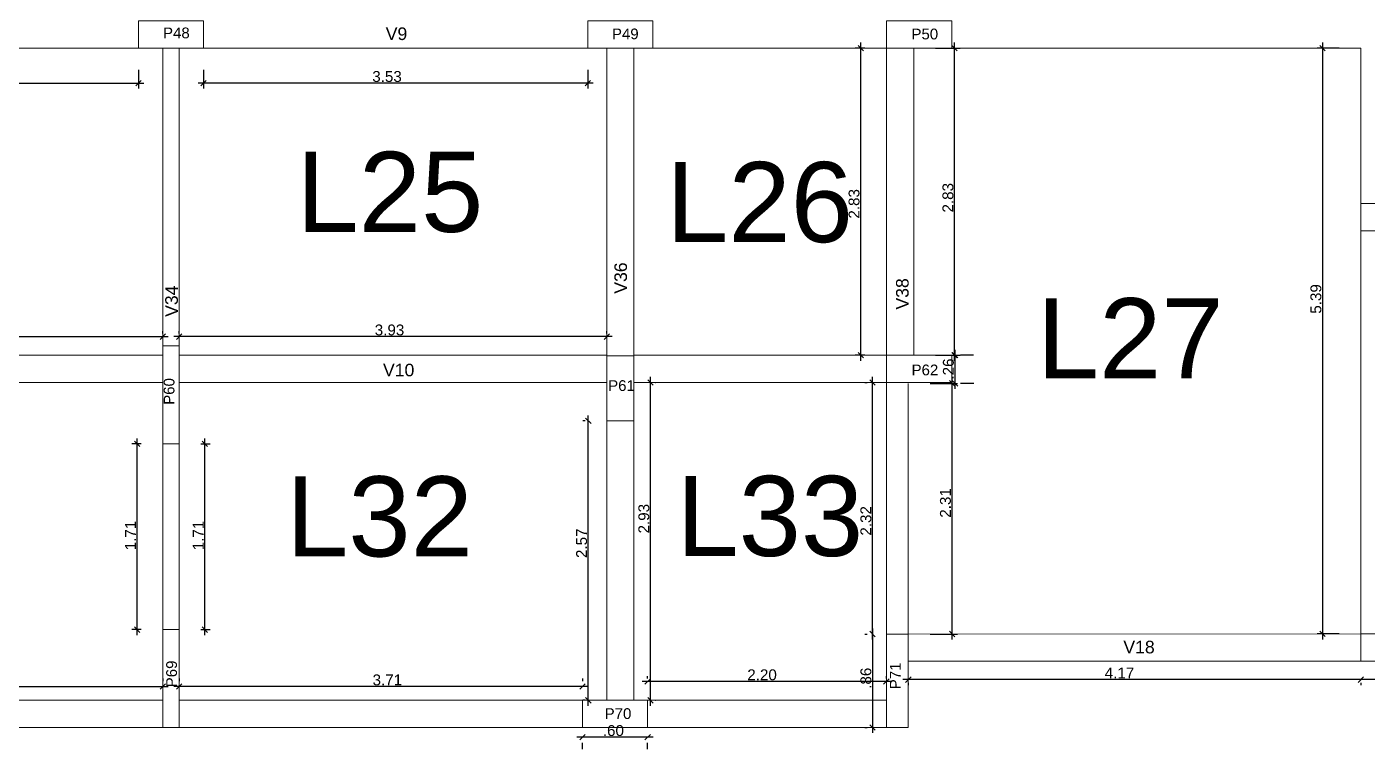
# Model space of a CAD drawing. Header units: millimetres. Extents: x 2878 to 6301, y 540 to 1980.
# Drawn here: x 2931.56 to 2943.89, y 707.39 to 714.03 of the extents above; entities that cross this region are included whole.
import ezdxf

# ---------------------------------------------------------------- set-up
doc = ezdxf.new("R2010")
doc.units = ezdxf.units.MM
doc.header["$LTSCALE"] = 4
for name, color, linetype, lineweight in [('ALVENARIA', 4, 'Continuous', 20), ('COTAS', 35, 'Continuous', 5), ('PILAR', 1, 'Continuous', 5)]:
    doc.layers.add(name, color=color, linetype=linetype, lineweight=lineweight)
doc.styles.get("Standard").update_dxf_attribs({"font": 'arial.ttf'})
doc.dimstyles.new('ISO-25', dxfattribs={"dimscale": 0, "dimtxt": 0.1, "dimasz": 0.05, "dimexe": 0.05, "dimexo": 0.2, "dimgap": 0.01, "dimtad": 1, "dimzin": 4, "dimdsep": 46, "dimtxsty": 'Standard', "dimblk": 'OBLIQUE', "dimcen": 0.1, "dimdle": 0.05, "dimclrt": 256, "dimadec": 0, "dimazin": 0, "dimtfac": 1, "dimtix": 1, "dimtofl": 0, "dimtmove": 0, "dimatfit": 3, "dimfxl": 1, "dimtfillclr": 256, "dimarcsym": 0})

# ---------------------------------------------------------------- blocks, each defined once
blk = doc.blocks.new('_Oblique')
at = {"color": 0, "linetype": 'ByBlock', "lineweight": -2}
blk.add_line((-0.5, -0.5), (0.5, 0.5), dxfattribs=at)
blk = doc.blocks.new('*D387')
at = {"layer": 'COTAS', "color": 0, "lineweight": -2, "transparency": 16777216}
for p, q in [((2928.877, 711.21), (2928.877, 711.231)), ((2932.812, 711.21), (2932.812, 711.231)), ((2928.827, 711.181), (2932.862, 711.181))]:
    blk.add_line(p, q, dxfattribs=at)
at = {"layer": 'Defpoints', "color": 0, "transparency": 16777216}
for p in [(2932.812, 711.181), (2928.877, 711.01), (2932.812, 711.01)]:
    blk.add_point(p, dxfattribs=at)
at = {"layer": 'COTAS', "color": 0, "lineweight": -2, "transparency": 16777216, "xscale": 0.05, "yscale": 0.05, "zscale": 0.05, "rotation": 180}
blk.add_blockref('_Oblique', (2928.877, 711.181), dxfattribs=at)
at = {"layer": 'COTAS', "color": 0, "lineweight": -2, "transparency": 16777216, "xscale": 0.05, "yscale": 0.05, "zscale": 0.05}
blk.add_blockref('_Oblique', (2932.812, 711.181), dxfattribs=at)
at = {"layer": 'COTAS', "transparency": 16777216, "insert": (2930.876, 711.242), "char_height": 0.1, "attachment_point": 5}
blk.add_mtext('3.93', dxfattribs=at)
blk = doc.blocks.new('*D388')
at = {"layer": 'COTAS', "color": 0, "lineweight": -2, "transparency": 16777216}
for p, q in [((2929.053, 713.636), (2929.053, 713.463)), ((2932.587, 713.636), (2932.587, 713.463)), ((2929.003, 713.513), (2932.637, 713.513))]:
    blk.add_line(p, q, dxfattribs=at)
at = {"layer": 'Defpoints', "color": 0, "transparency": 16777216}
for p in [(2929.053, 713.836), (2932.587, 713.836), (2932.587, 713.513)]:
    blk.add_point(p, dxfattribs=at)
at = {"layer": 'COTAS', "color": 0, "lineweight": -2, "transparency": 16777216, "xscale": 0.05, "yscale": 0.05, "zscale": 0.05, "rotation": 180}
blk.add_blockref('_Oblique', (2929.053, 713.513), dxfattribs=at)
at = {"layer": 'COTAS', "color": 0, "lineweight": -2, "transparency": 16777216, "xscale": 0.05, "yscale": 0.05, "zscale": 0.05}
blk.add_blockref('_Oblique', (2932.587, 713.513), dxfattribs=at)
at = {"layer": 'COTAS', "transparency": 16777216, "insert": (2930.899, 713.574), "char_height": 0.1, "attachment_point": 5}
blk.add_mtext('3.53', dxfattribs=at)
blk = doc.blocks.new('*D389')
at = {"layer": 'COTAS', "color": 0, "lineweight": -2, "transparency": 16777216}
for p, q in [((2929.101, 708.035), (2929.101, 708.011)), ((2932.812, 708.035), (2932.812, 708.011)), ((2929.051, 707.961), (2932.862, 707.961))]:
    blk.add_line(p, q, dxfattribs=at)
at = {"layer": 'Defpoints', "color": 0, "transparency": 16777216}
for p in [(2932.812, 707.961), (2929.101, 707.835), (2932.812, 707.835)]:
    blk.add_point(p, dxfattribs=at)
at = {"layer": 'COTAS', "color": 0, "lineweight": -2, "transparency": 16777216, "xscale": 0.05, "yscale": 0.05, "zscale": 0.05, "rotation": 180}
blk.add_blockref('_Oblique', (2929.101, 707.961), dxfattribs=at)
at = {"layer": 'COTAS', "color": 0, "lineweight": -2, "transparency": 16777216, "xscale": 0.05, "yscale": 0.05, "zscale": 0.05}
blk.add_blockref('_Oblique', (2932.812, 707.961), dxfattribs=at)
at = {"layer": 'COTAS', "transparency": 16777216, "insert": (2930.896, 708.022), "char_height": 0.1, "attachment_point": 5}
blk.add_mtext('3.71', dxfattribs=at)
blk = doc.blocks.new('*D390')
at = {"layer": 'COTAS', "color": 0, "lineweight": -2, "transparency": 16777216}
for p, q in [((2932.576, 708.435), (2932.576, 710.245)), ((2932.612, 710.195), (2932.526, 710.195)), ((2932.612, 708.485), (2932.526, 708.485))]:
    blk.add_line(p, q, dxfattribs=at)
at = {"layer": 'Defpoints', "color": 0, "transparency": 16777216}
for p in [(2932.576, 710.195), (2932.812, 710.195), (2932.812, 708.485)]:
    blk.add_point(p, dxfattribs=at)
at = {"layer": 'COTAS', "color": 0, "lineweight": -2, "transparency": 16777216, "xscale": 0.05, "yscale": 0.05, "zscale": 0.05}
for p, rotation in [((2932.576, 710.195), 90), ((2932.576, 708.485), 270)]:
    blk.add_blockref('_Oblique', p, dxfattribs=dict(at, rotation=rotation))
at = {"layer": 'COTAS', "transparency": 16777216, "insert": (2932.515, 709.351), "char_height": 0.1, "attachment_point": 5, "rotation": 90}
blk.add_mtext('1.71', dxfattribs=at)
blk = doc.blocks.new('PILAR')
at = {"layer": 'PILAR', "ltscale": 0.01}
blk.add_lwpolyline([(-0.15, 0), (0.1, 0), (0.1, -0.6), (-0.15, -0.6)], close=True, dxfattribs=at)
blk = doc.blocks.new('*D448')
at = {"layer": 'COTAS', "color": 0, "lineweight": -2, "transparency": 16777216}
for p, q in [((2944.487, 708.025), (2943.787, 708.025)), ((2943.837, 707.996), (2943.837, 707.975)), ((2944.437, 707.996), (2944.437, 707.975))]:
    blk.add_line(p, q, dxfattribs=at)
at = {"layer": 'Defpoints', "color": 0, "transparency": 16777216}
for p in [(2943.837, 708.196), (2944.437, 708.196), (2943.837, 708.025)]:
    blk.add_point(p, dxfattribs=at)
at = {"layer": 'COTAS', "color": 0, "lineweight": -2, "transparency": 16777216, "xscale": 0.05, "yscale": 0.05, "zscale": 0.05, "rotation": 180}
blk.add_blockref('_Oblique', (2943.837, 708.025), dxfattribs=at)
at = {"layer": 'COTAS', "color": 0, "lineweight": -2, "transparency": 16777216, "xscale": 0.05, "yscale": 0.05, "zscale": 0.05}
blk.add_blockref('_Oblique', (2944.437, 708.025), dxfattribs=at)
at = {"layer": 'COTAS', "transparency": 16777216, "insert": (2944.151, 708.086), "char_height": 0.1, "attachment_point": 5}
blk.add_mtext('.60', dxfattribs=at)
blk = doc.blocks.new('*D449')
at = {"layer": 'COTAS', "color": 0, "lineweight": -2, "transparency": 16777216}
for p, q in [((2943.637, 713.836), (2943.434, 713.836)), ((2943.484, 713.886), (2943.484, 708.396)), ((2943.637, 708.446), (2943.434, 708.446))]:
    blk.add_line(p, q, dxfattribs=at)
at = {"layer": 'Defpoints', "color": 0, "transparency": 16777216}
for p in [(2943.837, 713.836), (2943.484, 708.446), (2943.837, 708.446)]:
    blk.add_point(p, dxfattribs=at)
at = {"layer": 'COTAS', "color": 0, "lineweight": -2, "transparency": 16777216, "xscale": 0.05, "yscale": 0.05, "zscale": 0.05}
for p, rotation in [((2943.484, 713.836), 90), ((2943.484, 708.446), 270)]:
    blk.add_blockref('_Oblique', p, dxfattribs=dict(at, rotation=rotation))
at = {"layer": 'COTAS', "transparency": 16777216, "insert": (2943.423, 711.528), "char_height": 0.1, "attachment_point": 5, "rotation": 90}
blk.add_mtext('5.39', dxfattribs=at)
blk = doc.blocks.new('*D450')
at = {"layer": 'COTAS', "color": 0, "lineweight": -2, "transparency": 16777216}
for p, q in [((2943.887, 708.025), (2939.622, 708.025)), ((2939.672, 707.995), (2939.672, 707.975)), ((2943.837, 707.996), (2943.837, 707.975))]:
    blk.add_line(p, q, dxfattribs=at)
at = {"layer": 'Defpoints', "color": 0, "transparency": 16777216}
for p in [(2939.672, 708.195), (2943.837, 708.196), (2939.672, 708.025)]:
    blk.add_point(p, dxfattribs=at)
at = {"layer": 'COTAS', "color": 0, "lineweight": -2, "transparency": 16777216, "xscale": 0.05, "yscale": 0.05, "zscale": 0.05, "rotation": 180}
blk.add_blockref('_Oblique', (2939.672, 708.025), dxfattribs=at)
at = {"layer": 'COTAS', "color": 0, "lineweight": -2, "transparency": 16777216, "xscale": 0.05, "yscale": 0.05, "zscale": 0.05}
blk.add_blockref('_Oblique', (2943.837, 708.025), dxfattribs=at)
at = {"layer": 'COTAS', "transparency": 16777216, "insert": (2941.615, 708.086), "char_height": 0.1, "attachment_point": 5}
blk.add_mtext('4.17', dxfattribs=at)
blk = doc.blocks.new('*D451')
at = {"layer": 'COTAS', "color": 0, "lineweight": -2, "transparency": 16777216}
for p, q in [((2939.872, 710.751), (2940.125, 710.751)), ((2940.075, 708.395), (2940.075, 710.801)), ((2939.872, 708.445), (2940.125, 708.445))]:
    blk.add_line(p, q, dxfattribs=at)
at = {"layer": 'Defpoints', "color": 0, "transparency": 16777216}
for p in [(2939.672, 710.751), (2940.075, 710.751), (2939.672, 708.445)]:
    blk.add_point(p, dxfattribs=at)
at = {"layer": 'COTAS', "color": 0, "lineweight": -2, "transparency": 16777216, "xscale": 0.05, "yscale": 0.05, "zscale": 0.05}
for p, rotation in [((2940.075, 710.751), 90), ((2940.075, 708.445), 270)]:
    blk.add_blockref('_Oblique', p, dxfattribs=dict(at, rotation=rotation))
at = {"layer": 'COTAS', "transparency": 16777216, "insert": (2940.014, 709.651), "char_height": 0.1, "attachment_point": 5, "rotation": 90}
blk.add_mtext('2.31', dxfattribs=at)
blk = doc.blocks.new('*D452')
at = {"layer": 'COTAS', "color": 0, "lineweight": -2, "transparency": 16777216}
for p, q in [((2940.102, 710.701), (2940.102, 711.06)), ((2940.272, 711.01), (2940.152, 711.01)), ((2940.275, 710.751), (2940.152, 710.751))]:
    blk.add_line(p, q, dxfattribs=at)
at = {"layer": 'Defpoints', "color": 0, "transparency": 16777216}
for p in [(2940.072, 711.01), (2940.102, 711.01), (2940.075, 710.751)]:
    blk.add_point(p, dxfattribs=at)
at = {"layer": 'COTAS', "color": 0, "lineweight": -2, "transparency": 16777216, "xscale": 0.05, "yscale": 0.05, "zscale": 0.05}
for p, rotation in [((2940.102, 711.01), 90), ((2940.102, 710.751), 270)]:
    blk.add_blockref('_Oblique', p, dxfattribs=dict(at, rotation=rotation))
at = {"layer": 'COTAS', "transparency": 16777216, "insert": (2940.041, 710.883), "char_height": 0.1, "attachment_point": 5, "rotation": 90}
blk.add_mtext('.26', dxfattribs=at)
blk = doc.blocks.new('*D453')
at = {"layer": 'COTAS', "color": 0, "lineweight": -2, "transparency": 16777216}
for p, q in [((2939.922, 713.836), (2940.148, 713.836)), ((2940.098, 710.96), (2940.098, 713.886)), ((2939.922, 711.01), (2940.148, 711.01))]:
    blk.add_line(p, q, dxfattribs=at)
at = {"layer": 'Defpoints', "color": 0, "transparency": 16777216}
for p in [(2939.722, 713.836), (2940.098, 713.836), (2939.722, 711.01)]:
    blk.add_point(p, dxfattribs=at)
at = {"layer": 'COTAS', "color": 0, "lineweight": -2, "transparency": 16777216, "xscale": 0.05, "yscale": 0.05, "zscale": 0.05}
for p, rotation in [((2940.098, 713.836), 90), ((2940.098, 711.01), 270)]:
    blk.add_blockref('_Oblique', p, dxfattribs=dict(at, rotation=rotation))
at = {"layer": 'COTAS', "transparency": 16777216, "insert": (2940.037, 712.459), "char_height": 0.1, "attachment_point": 5, "rotation": 90}
blk.add_mtext('2.83', dxfattribs=at)
blk = doc.blocks.new('*D454')
at = {"layer": 'COTAS', "color": 0, "lineweight": -2, "transparency": 16777216}
for p, q in [((2939.272, 713.836), (2939.184, 713.836)), ((2939.234, 710.96), (2939.234, 713.886)), ((2939.272, 711.01), (2939.184, 711.01))]:
    blk.add_line(p, q, dxfattribs=at)
at = {"layer": 'Defpoints', "color": 0, "transparency": 16777216}
for p in [(2939.234, 713.836), (2939.472, 713.836), (2939.472, 711.01)]:
    blk.add_point(p, dxfattribs=at)
at = {"layer": 'COTAS', "color": 0, "lineweight": -2, "transparency": 16777216, "xscale": 0.05, "yscale": 0.05, "zscale": 0.05}
for p, rotation in [((2939.234, 713.836), 90), ((2939.234, 711.01), 270)]:
    blk.add_blockref('_Oblique', p, dxfattribs=dict(at, rotation=rotation))
at = {"layer": 'COTAS', "transparency": 16777216, "insert": (2939.173, 712.403), "char_height": 0.1, "attachment_point": 5, "rotation": 90}
blk.add_mtext('2.83', dxfattribs=at)
blk = doc.blocks.new('*D455')
at = {"layer": 'COTAS', "color": 0, "lineweight": -2, "transparency": 16777216}
for p, q in [((2939.343, 708.495), (2939.343, 707.535)), ((2939.272, 708.445), (2939.293, 708.445)), ((2939.272, 707.585), (2939.293, 707.585))]:
    blk.add_line(p, q, dxfattribs=at)
at = {"layer": 'Defpoints', "color": 0, "transparency": 16777216}
for p in [(2939.472, 708.445), (2939.343, 707.585), (2939.472, 707.585)]:
    blk.add_point(p, dxfattribs=at)
at = {"layer": 'COTAS', "color": 0, "lineweight": -2, "transparency": 16777216, "xscale": 0.05, "yscale": 0.05, "zscale": 0.05}
for p, rotation in [((2939.343, 708.445), 90), ((2939.343, 707.585), 270)]:
    blk.add_blockref('_Oblique', p, dxfattribs=dict(at, rotation=rotation))
at = {"layer": 'COTAS', "transparency": 16777216, "insert": (2939.282, 708.038), "char_height": 0.1, "attachment_point": 5, "rotation": 90}
blk.add_mtext('.86', dxfattribs=at)
blk = doc.blocks.new('*D456')
at = {"layer": 'COTAS', "color": 0, "lineweight": -2, "transparency": 16777216}
for p, q in [((2939.272, 710.76), (2939.293, 710.76)), ((2939.343, 708.395), (2939.343, 710.81)), ((2939.272, 708.445), (2939.293, 708.445))]:
    blk.add_line(p, q, dxfattribs=at)
at = {"layer": 'Defpoints', "color": 0, "transparency": 16777216}
for p in [(2939.343, 710.76), (2939.472, 710.76), (2939.472, 708.445)]:
    blk.add_point(p, dxfattribs=at)
at = {"layer": 'COTAS', "color": 0, "lineweight": -2, "transparency": 16777216, "xscale": 0.05, "yscale": 0.05, "zscale": 0.05}
for p, rotation in [((2939.343, 710.76), 90), ((2939.343, 708.445), 270)]:
    blk.add_blockref('_Oblique', p, dxfattribs=dict(at, rotation=rotation))
at = {"layer": 'COTAS', "transparency": 16777216, "insert": (2939.282, 709.486), "char_height": 0.1, "attachment_point": 5, "rotation": 90}
blk.add_mtext('2.32', dxfattribs=at)
blk = doc.blocks.new('*D457')
at = {"layer": 'COTAS', "color": 0, "lineweight": -2, "transparency": 16777216}
for p, q in [((2939.52, 708.008), (2937.223, 708.008)), ((2937.273, 708.035), (2937.273, 708.058)), ((2939.47, 708.035), (2939.47, 708.058))]:
    blk.add_line(p, q, dxfattribs=at)
at = {"layer": 'Defpoints', "color": 0, "transparency": 16777216}
for p in [(2937.273, 708.008), (2937.273, 707.835), (2939.47, 707.835)]:
    blk.add_point(p, dxfattribs=at)
at = {"layer": 'COTAS', "color": 0, "lineweight": -2, "transparency": 16777216, "xscale": 0.05, "yscale": 0.05, "zscale": 0.05, "rotation": 180}
blk.add_blockref('_Oblique', (2937.273, 708.008), dxfattribs=at)
at = {"layer": 'COTAS', "color": 0, "lineweight": -2, "transparency": 16777216, "xscale": 0.05, "yscale": 0.05, "zscale": 0.05}
blk.add_blockref('_Oblique', (2939.47, 708.008), dxfattribs=at)
at = {"layer": 'COTAS', "transparency": 16777216, "insert": (2938.326, 708.069), "char_height": 0.1, "attachment_point": 5}
blk.add_mtext('2.20', dxfattribs=at)
blk = doc.blocks.new('*D458')
at = {"layer": 'COTAS', "color": 0, "lineweight": -2, "transparency": 16777216}
for p, q in [((2937.323, 707.495), (2936.623, 707.495)), ((2936.673, 707.385), (2936.673, 707.445)), ((2937.273, 707.385), (2937.273, 707.445))]:
    blk.add_line(p, q, dxfattribs=at)
at = {"layer": 'Defpoints', "color": 0, "transparency": 16777216}
for p in [(2936.673, 707.585), (2937.273, 707.585), (2936.673, 707.495)]:
    blk.add_point(p, dxfattribs=at)
at = {"layer": 'COTAS', "color": 0, "lineweight": -2, "transparency": 16777216, "xscale": 0.05, "yscale": 0.05, "zscale": 0.05, "rotation": 180}
blk.add_blockref('_Oblique', (2936.673, 707.495), dxfattribs=at)
at = {"layer": 'COTAS', "color": 0, "lineweight": -2, "transparency": 16777216, "xscale": 0.05, "yscale": 0.05, "zscale": 0.05}
blk.add_blockref('_Oblique', (2937.273, 707.495), dxfattribs=at)
at = {"layer": 'COTAS', "transparency": 16777216, "insert": (2936.958, 707.556), "char_height": 0.1, "attachment_point": 5}
blk.add_mtext('.60', dxfattribs=at)
blk = doc.blocks.new('*D459')
at = {"layer": 'COTAS', "color": 0, "lineweight": -2, "transparency": 16777216}
for p, q in [((2937.3, 707.785), (2937.3, 710.81)), ((2937.347, 710.76), (2937.35, 710.76)), ((2937.347, 707.835), (2937.35, 707.835))]:
    blk.add_line(p, q, dxfattribs=at)
at = {"layer": 'Defpoints', "color": 0, "transparency": 16777216}
for p in [(2937.147, 710.76), (2937.3, 710.76), (2937.147, 707.835)]:
    blk.add_point(p, dxfattribs=at)
at = {"layer": 'COTAS', "color": 0, "lineweight": -2, "transparency": 16777216, "xscale": 0.05, "yscale": 0.05, "zscale": 0.05}
for p, rotation in [((2937.3, 710.76), 90), ((2937.3, 707.835), 270)]:
    blk.add_blockref('_Oblique', p, dxfattribs=dict(at, rotation=rotation))
at = {"layer": 'COTAS', "transparency": 16777216, "insert": (2937.239, 709.506), "char_height": 0.1, "attachment_point": 5, "rotation": 90}
blk.add_mtext('2.93', dxfattribs=at)
blk = doc.blocks.new('*D460')
at = {"layer": 'COTAS', "color": 0, "lineweight": -2, "transparency": 16777216}
for p, q in [((2932.962, 711.21), (2932.962, 711.231)), ((2936.897, 711.21), (2936.897, 711.231)), ((2936.947, 711.181), (2932.912, 711.181))]:
    blk.add_line(p, q, dxfattribs=at)
at = {"layer": 'Defpoints', "color": 0, "transparency": 16777216}
for p in [(2932.962, 711.181), (2932.962, 711.01), (2936.897, 711.01)]:
    blk.add_point(p, dxfattribs=at)
at = {"layer": 'COTAS', "color": 0, "lineweight": -2, "transparency": 16777216, "xscale": 0.05, "yscale": 0.05, "zscale": 0.05, "rotation": 180}
blk.add_blockref('_Oblique', (2932.962, 711.181), dxfattribs=at)
at = {"layer": 'COTAS', "color": 0, "lineweight": -2, "transparency": 16777216, "xscale": 0.05, "yscale": 0.05, "zscale": 0.05}
blk.add_blockref('_Oblique', (2936.897, 711.181), dxfattribs=at)
at = {"layer": 'COTAS', "transparency": 16777216, "insert": (2934.898, 711.242), "char_height": 0.1, "attachment_point": 5}
blk.add_mtext('3.93', dxfattribs=at)
blk = doc.blocks.new('*D461')
at = {"layer": 'COTAS', "color": 0, "lineweight": -2, "transparency": 16777216}
for p, q in [((2933.187, 713.636), (2933.187, 713.463)), ((2936.722, 713.636), (2936.722, 713.463)), ((2936.772, 713.513), (2933.137, 713.513))]:
    blk.add_line(p, q, dxfattribs=at)
at = {"layer": 'Defpoints', "color": 0, "transparency": 16777216}
for p in [(2933.187, 713.836), (2936.722, 713.836), (2933.187, 713.513)]:
    blk.add_point(p, dxfattribs=at)
at = {"layer": 'COTAS', "color": 0, "lineweight": -2, "transparency": 16777216, "xscale": 0.05, "yscale": 0.05, "zscale": 0.05, "rotation": 180}
blk.add_blockref('_Oblique', (2933.187, 713.513), dxfattribs=at)
at = {"layer": 'COTAS', "color": 0, "lineweight": -2, "transparency": 16777216, "xscale": 0.05, "yscale": 0.05, "zscale": 0.05}
blk.add_blockref('_Oblique', (2936.722, 713.513), dxfattribs=at)
at = {"layer": 'COTAS', "transparency": 16777216, "insert": (2934.875, 713.574), "char_height": 0.1, "attachment_point": 5}
blk.add_mtext('3.53', dxfattribs=at)
blk = doc.blocks.new('*D462')
at = {"layer": 'COTAS', "color": 0, "lineweight": -2, "transparency": 16777216}
for p, q in [((2932.962, 708.035), (2932.962, 708.011)), ((2936.673, 708.035), (2936.673, 708.011)), ((2936.723, 707.961), (2932.912, 707.961))]:
    blk.add_line(p, q, dxfattribs=at)
at = {"layer": 'Defpoints', "color": 0, "transparency": 16777216}
for p in [(2932.962, 707.961), (2932.962, 707.835), (2936.673, 707.835)]:
    blk.add_point(p, dxfattribs=at)
at = {"layer": 'COTAS', "color": 0, "lineweight": -2, "transparency": 16777216, "xscale": 0.05, "yscale": 0.05, "zscale": 0.05, "rotation": 180}
blk.add_blockref('_Oblique', (2932.962, 707.961), dxfattribs=at)
at = {"layer": 'COTAS', "color": 0, "lineweight": -2, "transparency": 16777216, "xscale": 0.05, "yscale": 0.05, "zscale": 0.05}
blk.add_blockref('_Oblique', (2936.673, 707.961), dxfattribs=at)
at = {"layer": 'COTAS', "transparency": 16777216, "insert": (2934.878, 708.022), "char_height": 0.1, "attachment_point": 5}
blk.add_mtext('3.71', dxfattribs=at)
blk = doc.blocks.new('*D463')
at = {"layer": 'COTAS', "color": 0, "lineweight": -2, "transparency": 16777216}
for p, q in [((2933.199, 708.435), (2933.199, 710.245)), ((2933.162, 710.195), (2933.249, 710.195)), ((2933.162, 708.485), (2933.249, 708.485))]:
    blk.add_line(p, q, dxfattribs=at)
at = {"layer": 'Defpoints', "color": 0, "transparency": 16777216}
for p in [(2932.962, 710.195), (2933.199, 710.195), (2932.962, 708.485)]:
    blk.add_point(p, dxfattribs=at)
at = {"layer": 'COTAS', "color": 0, "lineweight": -2, "transparency": 16777216, "xscale": 0.05, "yscale": 0.05, "zscale": 0.05}
for p, rotation in [((2933.199, 710.195), 90), ((2933.199, 708.485), 270)]:
    blk.add_blockref('_Oblique', p, dxfattribs=dict(at, rotation=rotation))
at = {"layer": 'COTAS', "transparency": 16777216, "insert": (2933.138, 709.351), "char_height": 0.1, "attachment_point": 5, "rotation": 90}
blk.add_mtext('1.71', dxfattribs=at)
blk = doc.blocks.new('*D464')
at = {"layer": 'COTAS', "color": 0, "lineweight": -2, "transparency": 16777216}
for p, q in [((2936.697, 710.406), (2936.677, 710.406)), ((2936.727, 707.785), (2936.727, 710.456)), ((2936.697, 707.835), (2936.677, 707.835))]:
    blk.add_line(p, q, dxfattribs=at)
at = {"layer": 'Defpoints', "color": 0, "transparency": 16777216}
for p in [(2936.727, 710.406), (2936.897, 710.406), (2936.897, 707.835)]:
    blk.add_point(p, dxfattribs=at)
at = {"layer": 'COTAS', "color": 0, "lineweight": -2, "transparency": 16777216, "xscale": 0.05, "yscale": 0.05, "zscale": 0.05}
for p, rotation in [((2936.727, 710.406), 90), ((2936.727, 707.835), 270)]:
    blk.add_blockref('_Oblique', p, dxfattribs=dict(at, rotation=rotation))
at = {"layer": 'COTAS', "transparency": 16777216, "insert": (2936.666, 709.28), "char_height": 0.1, "attachment_point": 5, "rotation": 90}
blk.add_mtext('2.57', dxfattribs=at)

msp = doc.modelspace()

# ---------------------------------------------------------------- linework, layer by layer
at = {"layer": 'ALVENARIA'}
for p, q in [((2929.053, 713.836), (2932.587, 713.836)), ((2932.812, 711.095), (2932.812, 713.836)), ((2932.812, 711.095), (2932.812, 713.836)), ((2932.812, 711.095), (2932.812, 713.836)), ((2932.812, 711.095), (2932.812, 713.836)), ((2932.962, 711.095), (2932.962, 713.836)), ((2932.962, 711.095), (2932.962, 713.836)), ((2932.962, 711.095), (2932.962, 713.836)), ((2932.962, 711.095), (2932.962, 713.836)), ((2936.722, 713.836), (2933.187, 713.836)), ((2936.897, 711.01), (2936.897, 713.836)), ((2937.147, 711.01), (2937.147, 713.836)), ((2939.472, 713.836), (2937.322, 713.836)), ((2939.472, 713.836), (2939.472, 711.01)), ((2939.722, 713.836), (2939.722, 711.01)), ((2940.072, 713.836), (2943.837, 713.836)), ((2943.837, 712.405), (2943.837, 713.836)), ((2943.837, 708.446), (2943.837, 712.155)), ((2928.877, 711.01), (2932.812, 711.01)), ((2936.897, 711.01), (2932.962, 711.01)), ((2939.472, 711.01), (2937.147, 711.01)), ((2928.877, 710.76), (2932.812, 710.76)), ((2936.897, 710.76), (2932.962, 710.76)), ((2939.472, 710.76), (2937.147, 710.76)), ((2939.472, 708.445), (2939.472, 710.76)), ((2939.672, 708.445), (2939.672, 710.751)), ((2936.897, 710.406), (2936.897, 707.835)), ((2937.147, 710.406), (2937.147, 707.835)), ((2932.812, 708.485), (2932.812, 710.195)), ((2932.812, 708.485), (2932.812, 710.195)), ((2932.812, 708.485), (2932.812, 710.195)), ((2932.812, 708.485), (2932.812, 710.195)), ((2932.962, 708.485), (2932.962, 710.195)), ((2932.962, 708.485), (2932.962, 710.195)), ((2932.962, 708.485), (2932.962, 710.195)), ((2932.962, 708.485), (2932.962, 710.195)), ((2943.837, 708.446), (2939.672, 708.445)), ((2943.837, 708.196), (2939.672, 708.195)), ((2939.672, 707.585), (2939.672, 708.195)), ((2929.101, 707.835), (2932.812, 707.835)), ((2936.673, 707.835), (2932.962, 707.835)), ((2937.072, 707.835), (2937.272, 707.835)), ((2937.272, 707.835), (2939.47, 707.835)), ((2929.101, 707.585), (2932.812, 707.585)), ((2936.673, 707.585), (2932.962, 707.585)), ((2936.972, 707.585), (2937.272, 707.585)), ((2937.147, 707.585), (2937.147, 707.585)), ((2937.147, 707.585), (2937.147, 707.585)), ((2937.272, 707.585), (2939.472, 707.585))]:
    msp.add_line(p, q, dxfattribs=at)
at = {"layer": 'PILAR', "color": 1, "ltscale": 0.01}
for points in [[(2932.812, 710.195), (2932.962, 710.195), (2932.962, 711.095), (2932.812, 711.095)], [(2932.962, 710.195), (2932.812, 710.195), (2932.812, 711.095), (2932.962, 711.095)], [(2932.962, 710.195), (2932.812, 710.195), (2932.812, 711.095), (2932.962, 711.095)], [(2932.812, 710.195), (2932.962, 710.195), (2932.962, 711.095), (2932.812, 711.095)], [(2932.812, 707.585), (2932.962, 707.585), (2932.962, 708.485), (2932.812, 708.485)], [(2932.962, 707.585), (2932.812, 707.585), (2932.812, 708.485), (2932.962, 708.485)], [(2932.962, 707.585), (2932.812, 707.585), (2932.812, 708.485), (2932.962, 708.485)], [(2932.812, 707.585), (2932.962, 707.585), (2932.962, 708.485), (2932.812, 708.485)], [(2939.672, 708.445), (2939.472, 708.445), (2939.472, 707.585), (2939.672, 707.585)]]:
    msp.add_lwpolyline(points, close=True, dxfattribs=at)
at = {"layer": 'PILAR', "ltscale": 0.01}
msp.add_lwpolyline([(2940.072, 711.01), (2940.072, 710.76), (2939.472, 710.76), (2939.472, 711.01)], close=True, dxfattribs=at)

# ---------------------------------------------------------------- block references
at = {"layer": 'COTAS', "xscale": -1, "rotation": 90}
for p in [(2932.587, 713.936), (2943.837, 712.255), (2943.837, 708.296)]:
    msp.add_blockref('PILAR', p, dxfattribs=at)
at = {"layer": 'COTAS'}
for p, rotation in [((2937.322, 713.936), 270), ((2940.072, 713.936), 270), ((2936.997, 710.406), 180), ((2936.673, 707.735), 90.00000000000001)]:
    msp.add_blockref('PILAR', p, dxfattribs=dict(at, rotation=rotation))

# ---------------------------------------------------------------- texts
at = {"layer": 'COTAS', "attachment_point": 1}
for s, insert, char_height in [('P48', (2932.814, 714.025), 0.0988), ('V9', (2934.863, 714.026), 0.116), ('P49', (2936.945, 714.016), 0.0988), ('P50', (2939.701, 714.015), 0.0988), ('L25', (2934.042, 712.882), 0.7375), ('L26', (2937.444, 712.788), 0.7375), ('L27', (2940.855, 711.535), 0.7375), ('V10', (2934.838, 710.932), 0.116), ('P62', (2939.702, 710.924), 0.0988), ('P61', (2936.91, 710.78), 0.0988), ('L32', (2933.946, 709.896), 0.7375), ('L33', (2937.538, 709.9), 0.7375), ('V18', (2941.651, 708.383), 0.116), ('P70', (2936.878, 707.762), 0.0988)]:
    msp.add_mtext_dynamic_manual_height_columns(s, width=2.5, gutter_width=12.5, heights=[1.872], dxfattribs=dict(at, insert=insert, char_height=char_height))
at = {"layer": 'COTAS', "attachment_point": 1, "rotation": 90}
for s, insert, char_height in [('V36', (2936.967, 711.576), 0.116), ('V38', (2939.559, 711.43), 0.116), ('V34', (2932.834, 711.363), 0.116), ('P60', (2932.82, 710.554), 0.0988), ('P69', (2932.843, 707.955), 0.0988), ('P71', (2939.503, 707.937), 0.0988)]:
    msp.add_mtext_dynamic_manual_height_columns(s, width=2.5, gutter_width=12.5, heights=[1.872], dxfattribs=dict(at, insert=insert, char_height=char_height))

# ---------------------------------------------------------------- dimensions: what is measured, and where the dimension line sits
at = {"layer": 'COTAS'}
for base, p1, p2, picture, middle in [((2932.587, 713.513), (2929.053, 713.836), (2932.587, 713.836), '*D388', (2930.899, 713.513)), ((2932.8119, 711.1808), (2928.8774, 711.0104), (2932.8119, 711.0104), '*D387', (2930.8765, 711.1808)), ((2932.812, 707.961), (2929.101, 707.835), (2932.812, 707.835), '*D389', (2930.896, 707.961))]:
    dim = msp.add_linear_dim(base=base, p1=p1, p2=p2, dimstyle='ISO-25', override={"dimscale": 1}, dxfattribs=at)
    dim.commit()
    dim.dimension.update_dxf_attribs({"geometry": picture, "text_midpoint": middle, "dimtype": 160})
for base, p1, p2, angle, picture, middle in [((2933.1871, 713.513), (2936.7217, 713.8362), (2933.1871, 713.8359), 180, '*D461', (2934.8749, 713.513)), ((2939.234, 713.836), (2939.472, 711.01), (2939.472, 713.836), 90, '*D454', (2939.234, 712.403)), ((2940.098, 713.836), (2939.722, 711.01), (2939.722, 713.836), 90, '*D453', (2940.098, 712.459)), ((2943.484, 708.446), (2943.837, 713.836), (2943.837, 708.446), 90, '*D449', (2943.484, 711.528)), ((2932.9624, 711.1808), (2936.8969, 711.0104), (2932.9624, 711.0104), 180, '*D460', (2934.8978, 711.1808)), ((2940.102, 711.01), (2940.075, 710.751), (2940.072, 711.01), 90, '*D452', (2940.102, 710.883)), ((2937.2999, 710.7604), (2937.1469, 707.8353), (2937.1469, 710.7604), 90, '*D459', (2937.2999, 709.5062)), ((2939.342849, 710.760407), (2939.472106, 708.445405), (2939.471891, 710.760407), 90, '*D456', (2939.342849, 709.486057)), ((2940.075, 710.751), (2939.672, 708.445), (2939.672, 710.751), 90, '*D451', (2940.075, 709.651)), ((2936.727, 710.406), (2936.897, 707.835), (2936.897, 710.406), 90, '*D464', (2936.727, 709.28)), ((2932.576, 710.195), (2932.812, 708.485), (2932.812, 710.195), 90, '*D390', (2932.576, 709.351)), ((2933.199, 710.195), (2932.962, 708.485), (2932.962, 710.195), 90, '*D463', (2933.199, 709.351)), ((2939.343, 707.585), (2939.472, 708.445), (2939.472, 707.585), 90, '*D455', (2939.343, 708.038)), ((2937.273, 708.008), (2939.47, 707.835), (2937.273, 707.835), 180, '*D457', (2938.326, 708.008)), ((2939.6721, 708.0254), (2943.8372, 708.1956), (2939.6721, 708.1954), 180, '*D450', (2941.6147, 708.0254)), ((2943.837, 708.025), (2944.437, 708.196), (2943.837, 708.196), 180, '*D448', (2944.151, 708.025)), ((2932.962, 707.961), (2936.673, 707.835), (2932.962, 707.835), 180, '*D462', (2934.878, 707.961)), ((2936.673, 707.495), (2937.273, 707.585), (2936.673, 707.585), 180, '*D458', (2936.958, 707.495))]:
    dim = msp.add_linear_dim(base=base, p1=p1, p2=p2, angle=angle, dimstyle='ISO-25', override={"dimscale": 1}, dxfattribs=at)
    dim.commit()
    dim.dimension.update_dxf_attribs({"geometry": picture, "text_midpoint": middle, "dimtype": 160})

doc.saveas('drawing.dxf')
